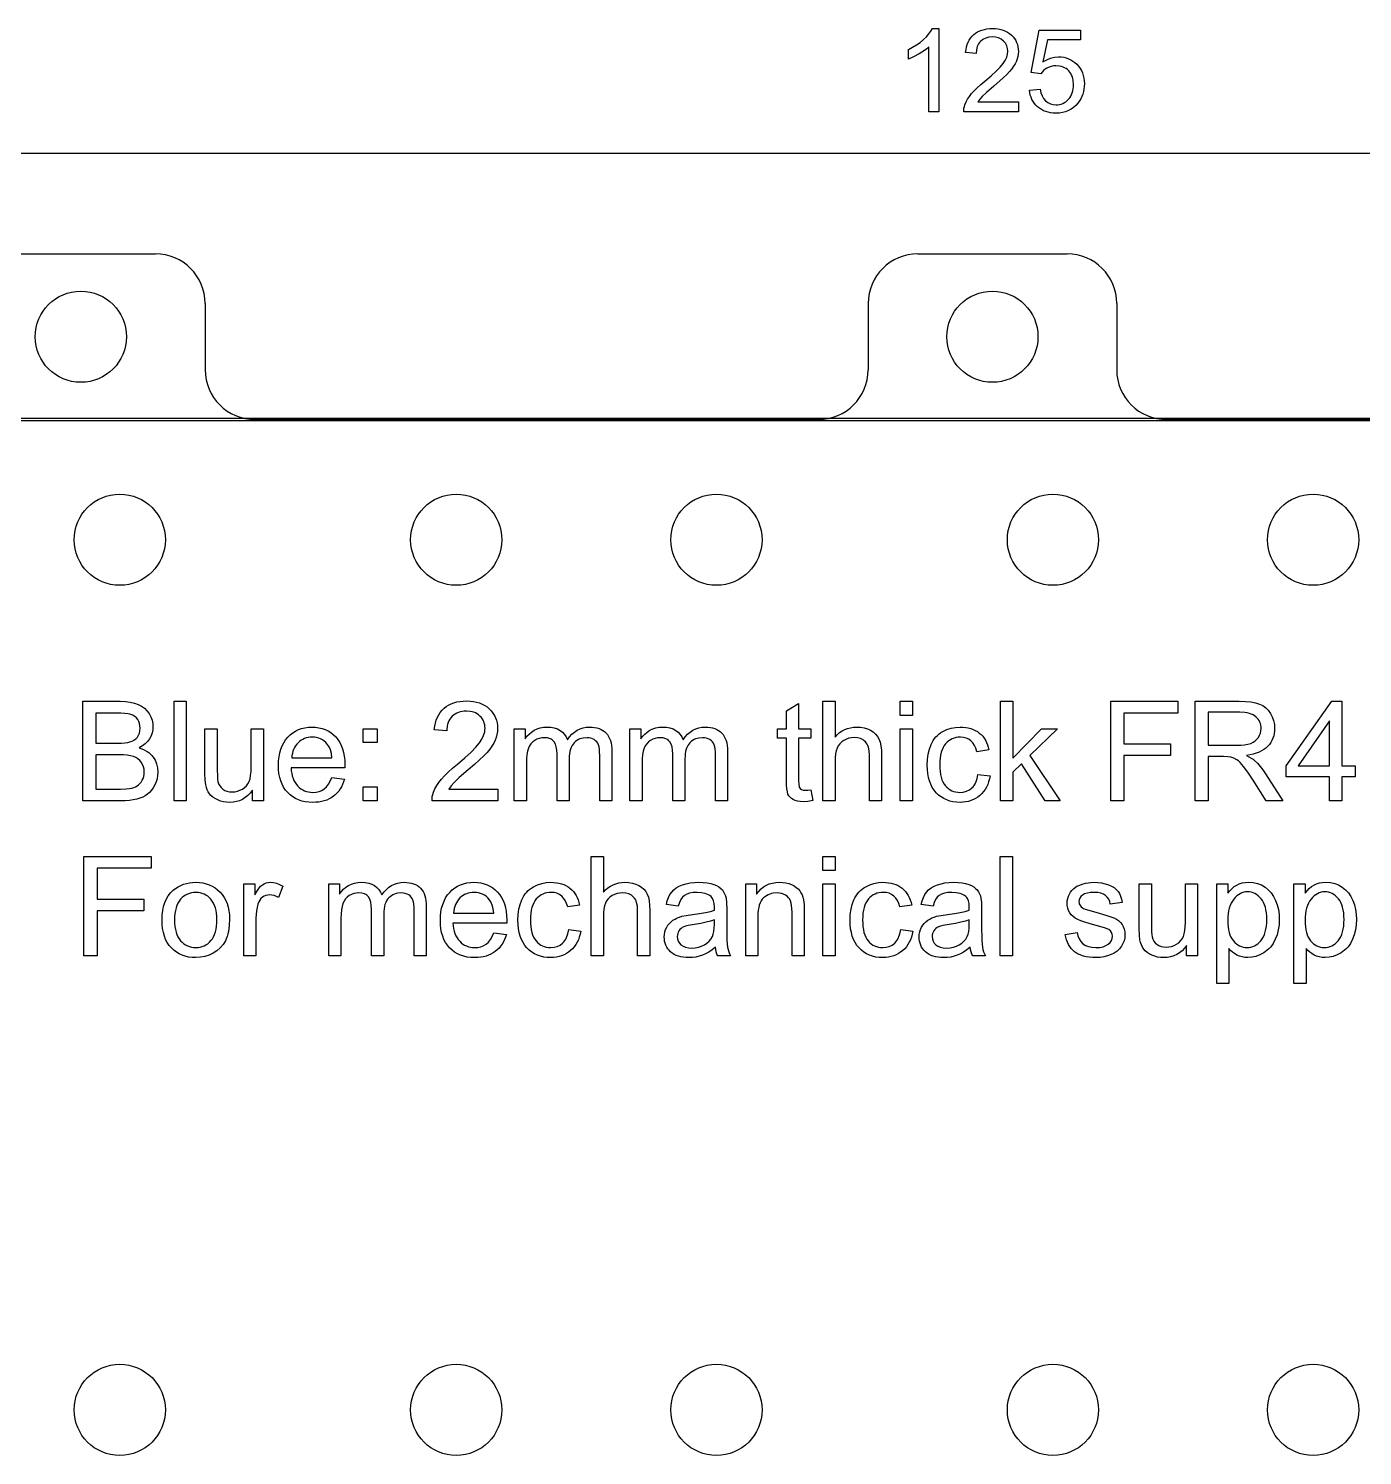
# Model space of a CAD drawing. Extents: x -55 to 320, y -110 to 124.
# Drawn here: x 60.3 to 140.8, y 37.5 to 123.6 of the extents above; entities that cross this region are included whole.
import ezdxf

# ---------------------------------------------------------------- set-up
doc = ezdxf.new("R2010")
doc.units = 0
doc.header["$LTSCALE"] = 10
doc.layers.add('edge_cuts', color=7, linetype='CONTINUOUS')
doc.layers.add('support_2mm_layer', color=7, linetype='CONTINUOUS')

msp = doc.modelspace()

# ---------------------------------------------------------------- linework, layer by layer
at = {"layer": 'edge_cuts', "color": 7, "linetype": 'CONTINUOUS'}
for p, q in [((-37, 100.075), (183, 100.075)), ((182.993, 99.925), (-36.997, 99.925))]:
    msp.add_line(p, q, dxfattribs=at)
at = {"layer": 'support_2mm_layer', "color": 7, "linetype": 'CONTINUOUS'}
msp.add_line((56, 116.071), (181, 116.071), dxfattribs=at)
at = {"layer": 'support_2mm_layer', "color": 5, "linetype": 'CONTINUOUS'}
for p, q in [((59, 110), (68, 110)), ((114, 110), (123, 110)), ((71, 107), (71, 103)), ((111, 107), (111, 103)), ((126, 107), (126, 103)), ((108, 100), (74, 100)), ((163, 100), (129, 100))]:
    msp.add_line(p, q, dxfattribs=at)
at = {"layer": 'support_2mm_layer', "color": 7, "linetype": 'CONTINUOUS', "flags": 128}
for points in [[(115.275, 118.571), (114.661, 118.571), (114.661, 122.483), (114.542, 122.377), (114.405, 122.272), (114.08, 122.06), (113.738, 121.875), (113.433, 121.743), (113.433, 122.337), (113.683, 122.464), (113.916, 122.604), (114.133, 122.757), (114.334, 122.923), (114.513, 123.094), (114.663, 123.263), (114.785, 123.428), (114.88, 123.592), (115.275, 123.592), (115.275, 118.571)], [(120.074, 119.161), (120.074, 118.571), (116.769, 118.571), (116.771, 118.681), (116.784, 118.789), (116.807, 118.894), (116.841, 118.998), (116.913, 119.166), (117.005, 119.333), (117.115, 119.498), (117.245, 119.663), (117.399, 119.833), (117.585, 120.016), (117.801, 120.211), (118.048, 120.42), (118.423, 120.737), (118.731, 121.019), (118.973, 121.266), (119.15, 121.479), (119.275, 121.671), (119.365, 121.859), (119.418, 122.041), (119.436, 122.217), (119.42, 122.393), (119.371, 122.554), (119.289, 122.7), (119.175, 122.833), (119.035, 122.942), (118.875, 123.021), (118.695, 123.068), (118.495, 123.083), (118.284, 123.067), (118.096, 123.017), (117.93, 122.934), (117.785, 122.817), (117.723, 122.748), (117.669, 122.672), (117.623, 122.589), (117.585, 122.5), (117.534, 122.303), (117.516, 122.081), (116.885, 122.146), (116.907, 122.317), (116.94, 122.478), (116.984, 122.628), (117.039, 122.768), (117.106, 122.897), (117.184, 123.016), (117.273, 123.124), (117.373, 123.222), (117.483, 123.308), (117.602, 123.384), (117.731, 123.447), (117.868, 123.499), (118.015, 123.54), (118.17, 123.569), (118.335, 123.586), (118.509, 123.592), (118.684, 123.585), (118.85, 123.567), (119.006, 123.536), (119.153, 123.492), (119.291, 123.436), (119.419, 123.367), (119.538, 123.286), (119.648, 123.193), (119.746, 123.09), (119.831, 122.981), (119.903, 122.866), (119.962, 122.746), (120.008, 122.619), (120.041, 122.487), (120.061, 122.348), (120.067, 122.204), (120.06, 122.054), (120.036, 121.906), (119.998, 121.759), (119.944, 121.614), (119.873, 121.467), (119.781, 121.316), (119.669, 121.161), (119.537, 121.003), (119.371, 120.828), (119.158, 120.623), (118.59, 120.123), (118.137, 119.734), (117.881, 119.494), (117.738, 119.328), (117.622, 119.161), (120.074, 119.161)], [(120.732, 119.881), (121.377, 119.935), (121.425, 119.715), (121.496, 119.523), (121.591, 119.361), (121.709, 119.228), (121.847, 119.124), (121.997, 119.05), (122.161, 119.006), (122.339, 118.991), (122.447, 118.996), (122.552, 119.012), (122.652, 119.038), (122.748, 119.074), (122.84, 119.121), (122.927, 119.179), (123.01, 119.247), (123.089, 119.325), (123.161, 119.412), (123.223, 119.506), (123.276, 119.606), (123.319, 119.714), (123.353, 119.828), (123.377, 119.949), (123.391, 120.077), (123.396, 120.212), (123.378, 120.46), (123.354, 120.574), (123.322, 120.682), (123.281, 120.782), (123.23, 120.875), (123.17, 120.961), (123.101, 121.041), (123.024, 121.112), (122.942, 121.173), (122.854, 121.225), (122.76, 121.268), (122.661, 121.301), (122.556, 121.325), (122.328, 121.344), (122.184, 121.336), (122.046, 121.31), (121.916, 121.268), (121.793, 121.209), (121.68, 121.137), (121.58, 121.055), (121.492, 120.962), (121.418, 120.86), (120.841, 120.935), (121.326, 123.503), (123.812, 123.503), (123.812, 122.916), (121.817, 122.916), (121.547, 121.573), (121.775, 121.71), (122.009, 121.808), (122.248, 121.867), (122.492, 121.886), (122.653, 121.879), (122.807, 121.858), (122.955, 121.823), (123.096, 121.773), (123.231, 121.709), (123.359, 121.631), (123.481, 121.539), (123.597, 121.433), (123.703, 121.315), (123.794, 121.19), (123.872, 121.056), (123.935, 120.914), (123.984, 120.764), (124.019, 120.607), (124.04, 120.44), (124.047, 120.266), (124.041, 120.099), (124.023, 119.938), (123.992, 119.783), (123.948, 119.634), (123.893, 119.49), (123.825, 119.352), (123.745, 119.22), (123.652, 119.093), (123.526, 118.951), (123.389, 118.827), (123.242, 118.723), (123.083, 118.638), (122.913, 118.571), (122.733, 118.524), (122.541, 118.495), (122.339, 118.486), (122.172, 118.492), (122.013, 118.51), (121.862, 118.54), (121.719, 118.581), (121.584, 118.635), (121.456, 118.701), (121.337, 118.778), (121.225, 118.868), (121.123, 118.967), (121.033, 119.074), (120.954, 119.189), (120.886, 119.312), (120.83, 119.443), (120.786, 119.581), (120.753, 119.727), (120.732, 119.881)]]:
    msp.add_lwpolyline(points, close=True, dxfattribs=at)
at = {"layer": 'support_2mm_layer', "color": 5, "linetype": 'CONTINUOUS', "flags": 128}
for points in [[(63.614, 77), (63.614, 83), (65.865, 83), (66.192, 82.989), (66.484, 82.954), (66.743, 82.898), (66.968, 82.818), (67.164, 82.715), (67.338, 82.587), (67.49, 82.434), (67.619, 82.257), (67.722, 82.066), (67.795, 81.87), (67.839, 81.67), (67.854, 81.465), (67.841, 81.276), (67.802, 81.092), (67.737, 80.913), (67.645, 80.741), (67.528, 80.579), (67.383, 80.434), (67.212, 80.305), (67.015, 80.192), (67.271, 80.098), (67.496, 79.976), (67.597, 79.905), (67.69, 79.826), (67.775, 79.741), (67.852, 79.648), (67.921, 79.55), (67.98, 79.447), (68.03, 79.34), (68.071, 79.229), (68.126, 78.993), (68.145, 78.739), (68.133, 78.532), (68.1, 78.333), (68.044, 78.14), (67.967, 77.956), (67.872, 77.785), (67.768, 77.635), (67.652, 77.506), (67.527, 77.397), (67.387, 77.305), (67.231, 77.225), (67.059, 77.156), (66.87, 77.1), (66.661, 77.056), (66.43, 77.025), (66.177, 77.006), (65.902, 77), (63.614, 77)], [(69.127, 77), (69.127, 83), (69.864, 83), (69.864, 77), (69.127, 77)], [(88.653, 77.708), (88.653, 77), (84.688, 77), (84.69, 77.132), (84.705, 77.261), (84.733, 77.388), (84.774, 77.512), (84.861, 77.713), (84.97, 77.914), (85.103, 78.112), (85.259, 78.31), (85.444, 78.514), (85.666, 78.733), (85.926, 78.968), (86.222, 79.218), (86.672, 79.599), (87.042, 79.937), (87.333, 80.234), (87.544, 80.489), (87.695, 80.72), (87.802, 80.945), (87.867, 81.163), (87.883, 81.27), (87.888, 81.375), (87.883, 81.483), (87.869, 81.586), (87.844, 81.684), (87.81, 81.779), (87.766, 81.869), (87.712, 81.955), (87.648, 82.037), (87.575, 82.114), (87.494, 82.184), (87.407, 82.246), (87.313, 82.297), (87.214, 82.34), (87.109, 82.372), (86.998, 82.396), (86.759, 82.415), (86.629, 82.41), (86.506, 82.395), (86.389, 82.37), (86.28, 82.335), (86.177, 82.29), (86.08, 82.235), (85.99, 82.17), (85.907, 82.095), (85.832, 82.012), (85.767, 81.921), (85.712, 81.822), (85.667, 81.715), (85.631, 81.601), (85.606, 81.479), (85.59, 81.349), (85.584, 81.211), (84.827, 81.289), (84.853, 81.495), (84.892, 81.688), (84.945, 81.868), (85.012, 82.036), (85.092, 82.191), (85.185, 82.333), (85.292, 82.463), (85.412, 82.58), (85.544, 82.685), (85.687, 82.775), (85.842, 82.851), (86.006, 82.914), (86.182, 82.962), (86.369, 82.997), (86.566, 83.018), (86.775, 83.025), (86.985, 83.017), (87.184, 82.995), (87.372, 82.957), (87.548, 82.905), (87.714, 82.838), (87.868, 82.755), (88.01, 82.658), (88.142, 82.546), (88.26, 82.422), (88.362, 82.292), (88.449, 82.154), (88.519, 82.01), (88.575, 81.858), (88.614, 81.698), (88.637, 81.532), (88.645, 81.359), (88.636, 81.179), (88.608, 81.002), (88.562, 80.825), (88.498, 80.651), (88.412, 80.475), (88.302, 80.294), (88.168, 80.108), (88.009, 79.918), (87.81, 79.708), (87.554, 79.462), (87.242, 79.18), (86.873, 78.862), (86.329, 78.395), (86.022, 78.107), (85.85, 77.908), (85.711, 77.708), (88.653, 77.708)], [(107.55, 77.659), (107.656, 77.008), (107.362, 76.959), (107.1, 76.943), (106.91, 76.951), (106.744, 76.974), (106.599, 77.014), (106.477, 77.07), (106.375, 77.138), (106.289, 77.216), (106.22, 77.305), (106.166, 77.403), (106.127, 77.535), (106.099, 77.724), (106.082, 77.97), (106.076, 78.273), (106.076, 80.774), (105.536, 80.774), (105.536, 81.347), (106.076, 81.347), (106.076, 82.423), (106.809, 82.865), (106.809, 81.347), (107.55, 81.347), (107.55, 80.774), (106.809, 80.774), (106.809, 78.232), (106.819, 77.973), (106.831, 77.886), (106.848, 77.827), (106.899, 77.746), (106.975, 77.683), (107.082, 77.644), (107.226, 77.63), (107.369, 77.637), (107.55, 77.659)], [(108.27, 77), (108.27, 83), (109.007, 83), (109.007, 80.847), (109.14, 80.987), (109.282, 81.109), (109.432, 81.211), (109.59, 81.295), (109.757, 81.361), (109.932, 81.407), (110.116, 81.435), (110.308, 81.445), (110.542, 81.433), (110.76, 81.397), (110.961, 81.338), (111.147, 81.254), (111.313, 81.15), (111.453, 81.028), (111.567, 80.887), (111.657, 80.729), (111.724, 80.542), (111.772, 80.317), (111.801, 80.055), (111.81, 79.754), (111.81, 77), (111.074, 77), (111.074, 79.754), (111.059, 80.012), (111.014, 80.232), (110.98, 80.328), (110.939, 80.414), (110.89, 80.491), (110.834, 80.559), (110.771, 80.618), (110.702, 80.669), (110.545, 80.747), (110.363, 80.795), (110.157, 80.81), (109.996, 80.8), (109.839, 80.768), (109.688, 80.715), (109.541, 80.641), (109.407, 80.548), (109.294, 80.44), (109.201, 80.318), (109.13, 80.18), (109.076, 80.021), (109.038, 79.834), (109.014, 79.62), (109.007, 79.378), (109.007, 77), (108.27, 77)], [(112.936, 82.153), (112.936, 83), (113.673, 83), (113.673, 82.153), (112.936, 82.153)], [(118.989, 77), (118.989, 83), (119.726, 83), (119.726, 79.578), (121.469, 81.347), (122.423, 81.347), (120.761, 79.734), (122.591, 77), (121.682, 77), (120.246, 79.222), (119.726, 78.723), (119.726, 77), (118.989, 77)], [(125.64, 77), (125.64, 83), (129.688, 83), (129.688, 82.292), (126.434, 82.292), (126.434, 80.434), (129.25, 80.434), (129.25, 79.726), (126.434, 79.726), (126.434, 77), (125.64, 77)], [(130.731, 77), (130.731, 83), (133.392, 83), (133.769, 82.99), (134.098, 82.96), (134.378, 82.909), (134.611, 82.838), (134.809, 82.742), (134.987, 82.615), (135.143, 82.457), (135.278, 82.267), (135.388, 82.057), (135.466, 81.837), (135.512, 81.605), (135.528, 81.363), (135.522, 81.206), (135.502, 81.056), (135.47, 80.912), (135.425, 80.775), (135.366, 80.643), (135.295, 80.518), (135.211, 80.399), (135.115, 80.286), (135.004, 80.182), (134.88, 80.087), (134.741, 80.003), (134.589, 79.928), (134.422, 79.864), (134.241, 79.809), (134.047, 79.765), (133.838, 79.73), (134.115, 79.579), (134.225, 79.505), (134.317, 79.431), (134.488, 79.262), (134.655, 79.072), (134.818, 78.862), (134.975, 78.633), (136.019, 77), (135.02, 77), (134.226, 78.248), (133.909, 78.725), (133.653, 79.075), (133.44, 79.319), (133.342, 79.408), (133.25, 79.476), (133.071, 79.573), (132.888, 79.636), (132.71, 79.657), (132.446, 79.664), (131.525, 79.664), (131.525, 77), (130.731, 77)], [(138.835, 77), (138.835, 78.437), (136.232, 78.437), (136.232, 79.112), (138.97, 83), (139.572, 83), (139.572, 79.112), (140.382, 79.112), (140.382, 78.437), (139.572, 78.437), (139.572, 77), (138.835, 77)], [(64.408, 80.479), (65.705, 80.479), (65.951, 80.483), (66.159, 80.496), (66.329, 80.518), (66.462, 80.548), (66.605, 80.601), (66.728, 80.668), (66.833, 80.75), (66.919, 80.847), (66.986, 80.958), (67.034, 81.083), (67.063, 81.22), (67.072, 81.371), (67.063, 81.516), (67.036, 81.652), (66.992, 81.779), (66.929, 81.897), (66.85, 82.002), (66.755, 82.088), (66.645, 82.157), (66.52, 82.208), (66.363, 82.245), (66.159, 82.271), (65.907, 82.287), (65.607, 82.292), (64.408, 82.292), (64.408, 80.479)], [(131.525, 80.352), (133.232, 80.352), (133.489, 80.359), (133.717, 80.38), (133.915, 80.415), (134.083, 80.465), (134.227, 80.529), (134.353, 80.611), (134.461, 80.709), (134.55, 80.825), (134.62, 80.951), (134.67, 81.083), (134.699, 81.22), (134.709, 81.363), (134.705, 81.467), (134.69, 81.566), (134.666, 81.661), (134.632, 81.751), (134.589, 81.836), (134.536, 81.916), (134.473, 81.992), (134.4, 82.063), (134.318, 82.127), (134.224, 82.183), (134.118, 82.23), (134.002, 82.268), (133.874, 82.298), (133.735, 82.32), (133.424, 82.337), (131.525, 82.337), (131.525, 80.352)], [(138.835, 79.112), (138.835, 81.817), (136.956, 79.112), (138.835, 79.112)], [(73.854, 77), (73.854, 77.638), (73.721, 77.466), (73.578, 77.316), (73.422, 77.19), (73.255, 77.086), (73.077, 77.005), (72.888, 76.948), (72.687, 76.913), (72.475, 76.902), (72.286, 76.911), (72.103, 76.939), (71.926, 76.985), (71.756, 77.049), (71.6, 77.128), (71.466, 77.215), (71.353, 77.313), (71.261, 77.42), (71.186, 77.537), (71.124, 77.668), (71.073, 77.81), (71.034, 77.966), (71, 78.246), (70.989, 78.653), (70.989, 81.347), (71.726, 81.347), (71.726, 78.936), (71.737, 78.453), (71.751, 78.282), (71.771, 78.158), (71.815, 78.021), (71.879, 77.899), (71.963, 77.793), (72.065, 77.702), (72.185, 77.629), (72.317, 77.578), (72.463, 77.547), (72.622, 77.536), (72.785, 77.547), (72.943, 77.579), (73.096, 77.632), (73.244, 77.706), (73.379, 77.799), (73.492, 77.907), (73.585, 78.03), (73.656, 78.168), (73.708, 78.331), (73.746, 78.527), (73.769, 78.756), (73.776, 79.018), (73.776, 81.347), (74.513, 81.347), (74.513, 77), (73.854, 77)], [(78.643, 78.4), (79.404, 78.306), (79.354, 78.143), (79.295, 77.991), (79.226, 77.847), (79.147, 77.713), (79.059, 77.588), (78.961, 77.473), (78.854, 77.367), (78.737, 77.27), (78.611, 77.184), (78.476, 77.109), (78.333, 77.046), (78.182, 76.994), (78.022, 76.954), (77.854, 76.925), (77.678, 76.908), (77.492, 76.902), (77.26, 76.911), (77.04, 76.938), (76.833, 76.984), (76.638, 77.049), (76.455, 77.131), (76.284, 77.232), (76.126, 77.351), (75.98, 77.489), (75.849, 77.643), (75.736, 77.812), (75.64, 77.996), (75.561, 78.195), (75.5, 78.408), (75.456, 78.636), (75.43, 78.879), (75.422, 79.136), (75.43, 79.403), (75.457, 79.654), (75.501, 79.89), (75.563, 80.111), (75.642, 80.316), (75.739, 80.505), (75.854, 80.68), (75.986, 80.839), (76.133, 80.981), (76.29, 81.104), (76.457, 81.208), (76.635, 81.293), (76.823, 81.36), (77.022, 81.407), (77.232, 81.435), (77.452, 81.445), (77.665, 81.435), (77.867, 81.408), (78.06, 81.361), (78.244, 81.296), (78.417, 81.213), (78.58, 81.111), (78.733, 80.99), (78.876, 80.851), (79.005, 80.695), (79.118, 80.524), (79.213, 80.338), (79.29, 80.137), (79.351, 79.921), (79.394, 79.689), (79.42, 79.443), (79.428, 79.181), (79.424, 78.985), (76.183, 78.985), (76.198, 78.811), (76.223, 78.648), (76.259, 78.495), (76.305, 78.353), (76.36, 78.221), (76.426, 78.099), (76.502, 77.989), (76.588, 77.888), (76.682, 77.799), (76.781, 77.722), (76.887, 77.656), (76.997, 77.603), (77.114, 77.561), (77.236, 77.531), (77.363, 77.513), (77.497, 77.508), (77.692, 77.521), (77.872, 77.561), (78.038, 77.627), (78.188, 77.72), (78.324, 77.843), (78.445, 77.997), (78.551, 78.182), (78.643, 78.4)], [(80.533, 80.508), (80.533, 81.347), (81.372, 81.347), (81.372, 80.508), (80.533, 80.508)], [(89.648, 77), (89.648, 81.347), (90.307, 81.347), (90.307, 80.737), (90.418, 80.889), (90.545, 81.025), (90.69, 81.145), (90.851, 81.25), (91.027, 81.335), (91.215, 81.396), (91.414, 81.433), (91.625, 81.445), (91.855, 81.432), (92.064, 81.395), (92.251, 81.332), (92.417, 81.244), (92.56, 81.134), (92.68, 81.004), (92.778, 80.854), (92.853, 80.683), (92.986, 80.862), (93.13, 81.017), (93.283, 81.147), (93.446, 81.254), (93.619, 81.338), (93.801, 81.397), (93.993, 81.433), (94.195, 81.445), (94.352, 81.439), (94.5, 81.422), (94.638, 81.394), (94.767, 81.355), (94.887, 81.305), (94.997, 81.243), (95.098, 81.171), (95.19, 81.087), (95.271, 80.991), (95.342, 80.883), (95.402, 80.764), (95.451, 80.632), (95.489, 80.488), (95.516, 80.332), (95.532, 80.164), (95.538, 79.984), (95.538, 77), (94.805, 77), (94.805, 79.738), (94.8, 79.944), (94.787, 80.118), (94.765, 80.262), (94.733, 80.374), (94.69, 80.467), (94.633, 80.55), (94.56, 80.624), (94.473, 80.688), (94.375, 80.74), (94.269, 80.777), (94.154, 80.799), (94.031, 80.806), (93.812, 80.787), (93.709, 80.763), (93.612, 80.73), (93.519, 80.687), (93.431, 80.635), (93.348, 80.573), (93.27, 80.501), (93.199, 80.419), (93.138, 80.326), (93.086, 80.221), (93.043, 80.105), (93.01, 79.977), (92.986, 79.838), (92.972, 79.687), (92.967, 79.525), (92.967, 77), (92.231, 77), (92.231, 79.824), (92.219, 80.054), (92.186, 80.254), (92.129, 80.423), (92.05, 80.561), (92.002, 80.618), (91.946, 80.668), (91.883, 80.71), (91.813, 80.745), (91.651, 80.791), (91.461, 80.806), (91.309, 80.796), (91.162, 80.765), (91.021, 80.714), (90.886, 80.643), (90.763, 80.551), (90.658, 80.441), (90.572, 80.312), (90.503, 80.164), (90.451, 79.989), (90.414, 79.779), (90.392, 79.534), (90.385, 79.255), (90.385, 77), (89.648, 77)], [(96.63, 77), (96.63, 81.347), (97.289, 81.347), (97.289, 80.737), (97.4, 80.889), (97.528, 81.025), (97.672, 81.145), (97.834, 81.25), (98.009, 81.335), (98.197, 81.396), (98.396, 81.433), (98.607, 81.445), (98.838, 81.432), (99.047, 81.395), (99.234, 81.332), (99.399, 81.244), (99.542, 81.134), (99.663, 81.004), (99.76, 80.854), (99.835, 80.683), (99.969, 80.862), (100.112, 81.017), (100.265, 81.147), (100.428, 81.254), (100.601, 81.338), (100.783, 81.397), (100.976, 81.433), (101.177, 81.445), (101.334, 81.439), (101.482, 81.422), (101.62, 81.394), (101.749, 81.355), (101.869, 81.305), (101.979, 81.243), (102.08, 81.171), (102.172, 81.087), (102.253, 80.991), (102.324, 80.883), (102.384, 80.764), (102.433, 80.632), (102.471, 80.488), (102.498, 80.332), (102.514, 80.164), (102.52, 79.984), (102.52, 77), (101.787, 77), (101.787, 79.738), (101.783, 79.944), (101.769, 80.118), (101.747, 80.262), (101.716, 80.374), (101.672, 80.467), (101.615, 80.55), (101.543, 80.624), (101.456, 80.688), (101.357, 80.74), (101.251, 80.777), (101.136, 80.799), (101.014, 80.806), (100.794, 80.787), (100.692, 80.763), (100.594, 80.73), (100.501, 80.687), (100.414, 80.635), (100.331, 80.573), (100.252, 80.501), (100.181, 80.419), (100.12, 80.326), (100.068, 80.221), (100.025, 80.105), (99.992, 79.977), (99.968, 79.838), (99.954, 79.687), (99.95, 79.525), (99.95, 77), (99.213, 77), (99.213, 79.824), (99.202, 80.054), (99.168, 80.254), (99.112, 80.423), (99.033, 80.561), (98.984, 80.618), (98.928, 80.668), (98.865, 80.71), (98.795, 80.745), (98.634, 80.791), (98.443, 80.806), (98.291, 80.796), (98.144, 80.765), (98.003, 80.714), (97.868, 80.643), (97.745, 80.551), (97.641, 80.441), (97.554, 80.312), (97.486, 80.164), (97.434, 79.989), (97.397, 79.779), (97.374, 79.534), (97.367, 79.255), (97.367, 77), (96.63, 77)], [(112.936, 77), (112.936, 81.347), (113.673, 81.347), (113.673, 77), (112.936, 77)], [(117.63, 78.592), (118.355, 78.498), (118.319, 78.316), (118.272, 78.144), (118.214, 77.982), (118.143, 77.83), (118.062, 77.689), (117.968, 77.558), (117.863, 77.436), (117.747, 77.325), (117.621, 77.226), (117.488, 77.14), (117.349, 77.067), (117.202, 77.008), (117.048, 76.961), (116.888, 76.928), (116.72, 76.908), (116.546, 76.902), (116.328, 76.911), (116.121, 76.938), (115.926, 76.984), (115.741, 77.048), (115.567, 77.13), (115.404, 77.23), (115.252, 77.348), (115.111, 77.485), (114.984, 77.639), (114.874, 77.808), (114.781, 77.993), (114.704, 78.195), (114.645, 78.411), (114.603, 78.644), (114.577, 78.893), (114.569, 79.157), (114.583, 79.498), (114.627, 79.817), (114.7, 80.114), (114.802, 80.389), (114.864, 80.517), (114.934, 80.636), (115.011, 80.748), (115.096, 80.851), (115.189, 80.946), (115.289, 81.032), (115.397, 81.111), (115.512, 81.181), (115.756, 81.296), (116.01, 81.379), (116.275, 81.428), (116.55, 81.445), (116.723, 81.439), (116.888, 81.422), (117.045, 81.394), (117.193, 81.355), (117.334, 81.305), (117.467, 81.243), (117.591, 81.171), (117.708, 81.087), (117.816, 80.992), (117.913, 80.889), (118, 80.776), (118.077, 80.653), (118.145, 80.521), (118.201, 80.38), (118.248, 80.23), (118.285, 80.07), (117.569, 79.959), (117.508, 80.164), (117.427, 80.343), (117.327, 80.494), (117.207, 80.618), (117.07, 80.715), (116.92, 80.784), (116.756, 80.825), (116.578, 80.839), (116.443, 80.833), (116.313, 80.814), (116.19, 80.783), (116.074, 80.739), (115.964, 80.683), (115.861, 80.615), (115.764, 80.533), (115.674, 80.44), (115.592, 80.333), (115.522, 80.211), (115.462, 80.075), (115.413, 79.925), (115.375, 79.76), (115.348, 79.58), (115.331, 79.386), (115.326, 79.177), (115.331, 78.966), (115.347, 78.769), (115.373, 78.588), (115.41, 78.421), (115.457, 78.27), (115.515, 78.133), (115.583, 78.011), (115.662, 77.905), (115.749, 77.811), (115.842, 77.731), (115.942, 77.663), (116.048, 77.607), (116.161, 77.563), (116.28, 77.532), (116.406, 77.514), (116.538, 77.508), (116.745, 77.524), (116.936, 77.574), (117.108, 77.657), (117.262, 77.774), (117.331, 77.845), (117.394, 77.924), (117.45, 78.013), (117.499, 78.111), (117.578, 78.334), (117.63, 78.592)], [(76.224, 79.591), (78.651, 79.591), (78.615, 79.848), (78.557, 80.071), (78.476, 80.259), (78.372, 80.413), (78.281, 80.513), (78.183, 80.6), (78.079, 80.673), (77.968, 80.733), (77.851, 80.779), (77.727, 80.812), (77.597, 80.832), (77.46, 80.839), (77.335, 80.834), (77.216, 80.818), (77.102, 80.791), (76.993, 80.754), (76.889, 80.706), (76.789, 80.648), (76.695, 80.579), (76.606, 80.499), (76.525, 80.411), (76.453, 80.315), (76.39, 80.212), (76.338, 80.102), (76.295, 79.985), (76.261, 79.861), (76.238, 79.729), (76.224, 79.591)], [(64.408, 77.708), (65.902, 77.708), (66.229, 77.715), (66.442, 77.737), (66.573, 77.765), (66.694, 77.802), (66.803, 77.847), (66.9, 77.9), (66.988, 77.964), (67.068, 78.041), (67.14, 78.131), (67.203, 78.234), (67.255, 78.348), (67.292, 78.47), (67.315, 78.6), (67.322, 78.739), (67.311, 78.902), (67.279, 79.053), (67.225, 79.193), (67.15, 79.323), (67.056, 79.437), (66.945, 79.533), (66.817, 79.611), (66.673, 79.671), (66.504, 79.714), (66.301, 79.746), (66.065, 79.765), (65.795, 79.771), (64.408, 79.771), (64.408, 77.708)], [(80.533, 77), (80.533, 77.839), (81.372, 77.839), (81.372, 77), (80.533, 77)], [(63.688, 67.636), (63.688, 73.636), (67.735, 73.636), (67.735, 72.928), (64.482, 72.928), (64.482, 71.07), (67.297, 71.07), (67.297, 70.362), (64.482, 70.362), (64.482, 67.636), (63.688, 67.636)], [(94.289, 67.636), (94.289, 73.636), (95.026, 73.636), (95.026, 71.483), (95.159, 71.623), (95.301, 71.744), (95.451, 71.847), (95.609, 71.931), (95.776, 71.996), (95.951, 72.043), (96.135, 72.071), (96.327, 72.08), (96.561, 72.069), (96.779, 72.033), (96.98, 71.973), (97.166, 71.89), (97.332, 71.786), (97.472, 71.664), (97.587, 71.523), (97.676, 71.364), (97.743, 71.178), (97.791, 70.953), (97.82, 70.69), (97.829, 70.39), (97.829, 67.636), (97.093, 67.636), (97.093, 70.39), (97.078, 70.648), (97.033, 70.867), (96.999, 70.963), (96.958, 71.05), (96.909, 71.127), (96.853, 71.194), (96.79, 71.253), (96.721, 71.305), (96.564, 71.383), (96.383, 71.43), (96.176, 71.446), (96.015, 71.435), (95.858, 71.404), (95.707, 71.351), (95.56, 71.276), (95.426, 71.184), (95.313, 71.076), (95.22, 70.954), (95.149, 70.816), (95.095, 70.657), (95.057, 70.47), (95.034, 70.256), (95.026, 70.014), (95.026, 67.636), (94.289, 67.636)], [(108.278, 72.789), (108.278, 73.636), (109.015, 73.636), (109.015, 72.789), (108.278, 72.789)], [(118.973, 67.636), (118.973, 73.636), (119.709, 73.636), (119.709, 67.636), (118.973, 67.636)], [(68.398, 69.809), (68.409, 70.101), (68.44, 70.374), (68.493, 70.626), (68.566, 70.86), (68.661, 71.074), (68.776, 71.268), (68.912, 71.442), (69.07, 71.598), (69.214, 71.711), (69.365, 71.809), (69.525, 71.892), (69.692, 71.96), (69.866, 72.013), (70.049, 72.05), (70.239, 72.073), (70.437, 72.08), (70.656, 72.071), (70.864, 72.044), (71.063, 71.998), (71.251, 71.934), (71.429, 71.851), (71.597, 71.75), (71.754, 71.631), (71.902, 71.493), (72.035, 71.339), (72.151, 71.172), (72.248, 70.99), (72.328, 70.794), (72.391, 70.584), (72.435, 70.36), (72.462, 70.122), (72.471, 69.87), (72.455, 69.473), (72.408, 69.121), (72.372, 68.962), (72.329, 68.813), (72.278, 68.676), (72.219, 68.55), (72.079, 68.323), (71.91, 68.123), (71.712, 67.95), (71.486, 67.804), (71.24, 67.687), (70.983, 67.604), (70.716, 67.554), (70.437, 67.538), (70.214, 67.547), (70.002, 67.574), (69.801, 67.62), (69.611, 67.684), (69.432, 67.766), (69.264, 67.867), (69.107, 67.986), (68.961, 68.123), (68.829, 68.277), (68.715, 68.448), (68.618, 68.634), (68.539, 68.837), (68.478, 69.056), (68.434, 69.291), (68.407, 69.542), (68.398, 69.809)], [(69.156, 69.809), (69.161, 69.607), (69.178, 69.418), (69.207, 69.242), (69.247, 69.079), (69.298, 68.929), (69.36, 68.793), (69.434, 68.669), (69.52, 68.559), (69.614, 68.461), (69.714, 68.377), (69.819, 68.306), (69.931, 68.247), (70.049, 68.202), (70.172, 68.169), (70.301, 68.15), (70.437, 68.143), (70.571, 68.15), (70.699, 68.169), (70.822, 68.202), (70.939, 68.248), (71.05, 68.306), (71.156, 68.378), (71.255, 68.463), (71.349, 68.561), (71.435, 68.672), (71.509, 68.797), (71.571, 68.935), (71.622, 69.088), (71.662, 69.254), (71.691, 69.433), (71.708, 69.627), (71.714, 69.834), (71.708, 70.029), (71.691, 70.212), (71.662, 70.383), (71.622, 70.542), (71.57, 70.689), (71.507, 70.823), (71.433, 70.945), (71.347, 71.055), (71.253, 71.153), (71.153, 71.237), (71.047, 71.308), (70.936, 71.367), (70.82, 71.412), (70.698, 71.445), (70.57, 71.464), (70.437, 71.471), (70.301, 71.464), (70.172, 71.445), (70.049, 71.413), (69.931, 71.367), (69.819, 71.309), (69.714, 71.238), (69.614, 71.154), (69.52, 71.057), (69.434, 70.947), (69.36, 70.824), (69.298, 70.688), (69.247, 70.539), (69.207, 70.376), (69.178, 70.2), (69.161, 70.011), (69.156, 69.809)], [(73.326, 67.636), (73.326, 71.982), (73.989, 71.982), (73.989, 71.323), (74.114, 71.535), (74.233, 71.707), (74.348, 71.84), (74.458, 71.933), (74.568, 71.998), (74.683, 72.044), (74.804, 72.071), (74.93, 72.08), (75.117, 72.066), (75.306, 72.021), (75.496, 71.947), (75.688, 71.843), (75.434, 71.16), (75.299, 71.229), (75.164, 71.279), (75.029, 71.309), (74.894, 71.319), (74.776, 71.31), (74.664, 71.283), (74.559, 71.238), (74.46, 71.174), (74.37, 71.094), (74.295, 71.001), (74.233, 70.893), (74.186, 70.771), (74.132, 70.57), (74.093, 70.359), (74.07, 70.14), (74.063, 69.911), (74.063, 67.636), (73.326, 67.636)], [(78.454, 67.636), (78.454, 71.982), (79.113, 71.982), (79.113, 71.372), (79.224, 71.524), (79.352, 71.66), (79.496, 71.781), (79.658, 71.886), (79.833, 71.971), (80.021, 72.032), (80.22, 72.068), (80.431, 72.08), (80.662, 72.068), (80.871, 72.03), (81.058, 71.968), (81.223, 71.88), (81.366, 71.77), (81.487, 71.639), (81.584, 71.489), (81.659, 71.319), (81.793, 71.498), (81.936, 71.652), (82.089, 71.783), (82.252, 71.89), (82.425, 71.973), (82.607, 72.033), (82.8, 72.069), (83.001, 72.08), (83.158, 72.075), (83.306, 72.058), (83.444, 72.03), (83.573, 71.991), (83.693, 71.941), (83.803, 71.879), (83.904, 71.806), (83.996, 71.722), (84.077, 71.627), (84.148, 71.519), (84.208, 71.399), (84.257, 71.268), (84.295, 71.124), (84.322, 70.968), (84.338, 70.8), (84.344, 70.619), (84.344, 67.636), (83.611, 67.636), (83.611, 70.374), (83.607, 70.579), (83.593, 70.754), (83.571, 70.898), (83.54, 71.01), (83.496, 71.103), (83.439, 71.186), (83.367, 71.259), (83.28, 71.323), (83.181, 71.375), (83.075, 71.412), (82.96, 71.435), (82.838, 71.442), (82.618, 71.423), (82.516, 71.399), (82.418, 71.366), (82.325, 71.323), (82.238, 71.271), (82.155, 71.209), (82.076, 71.137), (82.005, 71.055), (81.944, 70.962), (81.892, 70.857), (81.849, 70.741), (81.816, 70.613), (81.792, 70.474), (81.778, 70.323), (81.774, 70.161), (81.774, 67.636), (81.037, 67.636), (81.037, 70.46), (81.026, 70.69), (80.992, 70.889), (80.936, 71.058), (80.857, 71.196), (80.808, 71.254), (80.752, 71.304), (80.689, 71.346), (80.619, 71.381), (80.458, 71.427), (80.267, 71.442), (80.115, 71.432), (79.968, 71.401), (79.827, 71.35), (79.692, 71.278), (79.569, 71.187), (79.465, 71.077), (79.378, 70.948), (79.31, 70.799), (79.258, 70.624), (79.221, 70.415), (79.198, 70.17), (79.191, 69.891), (79.191, 67.636), (78.454, 67.636)], [(88.412, 69.035), (89.173, 68.941), (89.123, 68.779), (89.064, 68.626), (88.995, 68.483), (88.916, 68.349), (88.828, 68.224), (88.73, 68.109), (88.623, 68.003), (88.506, 67.906), (88.38, 67.82), (88.246, 67.745), (88.103, 67.681), (87.952, 67.63), (87.792, 67.589), (87.624, 67.561), (87.447, 67.543), (87.262, 67.538), (87.03, 67.547), (86.81, 67.574), (86.602, 67.62), (86.407, 67.684), (86.224, 67.767), (86.054, 67.868), (85.895, 67.987), (85.75, 68.125), (85.619, 68.279), (85.505, 68.448), (85.409, 68.632), (85.331, 68.83), (85.27, 69.044), (85.226, 69.272), (85.2, 69.515), (85.191, 69.772), (85.2, 70.039), (85.226, 70.29), (85.27, 70.526), (85.332, 70.746), (85.412, 70.951), (85.509, 71.141), (85.623, 71.316), (85.756, 71.475), (85.902, 71.617), (86.059, 71.74), (86.227, 71.844), (86.405, 71.929), (86.593, 71.995), (86.792, 72.043), (87.001, 72.071), (87.221, 72.08), (87.434, 72.071), (87.637, 72.043), (87.83, 71.997), (88.013, 71.932), (88.186, 71.849), (88.349, 71.747), (88.502, 71.626), (88.645, 71.487), (88.775, 71.331), (88.887, 71.16), (88.982, 70.974), (89.06, 70.773), (89.12, 70.557), (89.163, 70.325), (89.189, 70.079), (89.198, 69.817), (89.194, 69.621), (85.952, 69.621), (85.968, 69.447), (85.993, 69.284), (86.028, 69.131), (86.074, 68.988), (86.13, 68.857), (86.196, 68.735), (86.271, 68.624), (86.357, 68.524), (86.451, 68.435), (86.551, 68.357), (86.656, 68.292), (86.767, 68.238), (86.883, 68.197), (87.005, 68.167), (87.133, 68.149), (87.266, 68.143), (87.461, 68.157), (87.642, 68.196), (87.807, 68.263), (87.958, 68.356), (88.094, 68.478), (88.215, 68.632), (88.321, 68.818), (88.412, 69.035)], [(85.993, 70.226), (88.42, 70.226), (88.384, 70.484), (88.326, 70.706), (88.245, 70.895), (88.142, 71.049), (88.051, 71.149), (87.953, 71.235), (87.849, 71.308), (87.738, 71.368), (87.62, 71.415), (87.497, 71.448), (87.366, 71.468), (87.229, 71.475), (87.105, 71.469), (86.986, 71.454), (86.871, 71.427), (86.762, 71.39), (86.658, 71.342), (86.559, 71.284), (86.465, 71.215), (86.376, 71.135), (86.294, 71.047), (86.222, 70.951), (86.16, 70.848), (86.107, 70.738), (86.064, 70.621), (86.031, 70.497), (86.007, 70.365), (85.993, 70.226)], [(92.935, 69.228), (93.659, 69.134), (93.623, 68.952), (93.576, 68.78), (93.518, 68.618), (93.448, 68.466), (93.366, 68.325), (93.273, 68.193), (93.168, 68.072), (93.051, 67.961), (92.925, 67.862), (92.793, 67.776), (92.653, 67.703), (92.506, 67.643), (92.353, 67.597), (92.192, 67.564), (92.024, 67.544), (91.85, 67.538), (91.632, 67.547), (91.426, 67.574), (91.23, 67.62), (91.045, 67.683), (90.871, 67.765), (90.708, 67.866), (90.556, 67.984), (90.415, 68.121), (90.288, 68.274), (90.178, 68.444), (90.085, 68.629), (90.009, 68.83), (89.949, 69.047), (89.907, 69.28), (89.882, 69.528), (89.873, 69.793), (89.888, 70.134), (89.931, 70.453), (90.004, 70.75), (90.106, 71.025), (90.169, 71.152), (90.238, 71.272), (90.316, 71.383), (90.401, 71.487), (90.493, 71.581), (90.593, 71.668), (90.701, 71.746), (90.817, 71.817), (91.06, 71.932), (91.314, 72.014), (91.579, 72.064), (91.854, 72.08), (92.027, 72.075), (92.192, 72.058), (92.349, 72.03), (92.498, 71.991), (92.638, 71.941), (92.771, 71.879), (92.896, 71.806), (93.012, 71.722), (93.12, 71.628), (93.217, 71.525), (93.304, 71.411), (93.382, 71.289), (93.449, 71.157), (93.506, 71.016), (93.553, 70.865), (93.589, 70.705), (92.873, 70.595), (92.812, 70.8), (92.731, 70.979), (92.631, 71.13), (92.511, 71.254), (92.374, 71.35), (92.224, 71.42), (92.06, 71.461), (91.883, 71.475), (91.747, 71.469), (91.617, 71.45), (91.495, 71.419), (91.378, 71.375), (91.268, 71.319), (91.165, 71.25), (91.068, 71.169), (90.978, 71.076), (90.897, 70.969), (90.826, 70.847), (90.766, 70.711), (90.717, 70.561), (90.679, 70.395), (90.652, 70.216), (90.636, 70.022), (90.63, 69.813), (90.636, 69.602), (90.651, 69.405), (90.677, 69.224), (90.714, 69.057), (90.761, 68.905), (90.819, 68.769), (90.887, 68.647), (90.966, 68.54), (91.053, 68.447), (91.146, 68.367), (91.246, 68.298), (91.353, 68.242), (91.465, 68.199), (91.584, 68.168), (91.71, 68.149), (91.842, 68.143), (92.05, 68.16), (92.24, 68.21), (92.412, 68.293), (92.566, 68.409), (92.635, 68.48), (92.698, 68.56), (92.754, 68.649), (92.804, 68.747), (92.882, 68.969), (92.935, 69.228)], [(101.787, 68.172), (101.584, 68.011), (101.386, 67.875), (101.191, 67.765), (100.999, 67.681), (100.807, 67.618), (100.607, 67.573), (100.4, 67.546), (100.187, 67.538), (100.013, 67.543), (99.85, 67.559), (99.696, 67.587), (99.554, 67.625), (99.421, 67.674), (99.299, 67.734), (99.187, 67.805), (99.086, 67.887), (98.996, 67.978), (98.918, 68.075), (98.852, 68.177), (98.797, 68.286), (98.755, 68.401), (98.725, 68.522), (98.707, 68.649), (98.701, 68.782), (98.71, 68.938), (98.738, 69.087), (98.783, 69.229), (98.847, 69.365), (98.925, 69.49), (99.014, 69.603), (99.115, 69.702), (99.227, 69.789), (99.349, 69.863), (99.477, 69.929), (99.614, 69.984), (99.757, 70.03), (100.029, 70.086), (100.412, 70.141), (100.829, 70.196), (101.187, 70.257), (101.486, 70.323), (101.726, 70.394), (101.73, 70.587), (101.717, 70.795), (101.678, 70.97), (101.612, 71.112), (101.57, 71.171), (101.521, 71.221), (101.446, 71.28), (101.363, 71.33), (101.271, 71.373), (101.17, 71.408), (100.943, 71.455), (100.682, 71.471), (100.439, 71.459), (100.23, 71.425), (100.056, 71.368), (99.915, 71.289), (99.799, 71.18), (99.699, 71.036), (99.616, 70.858), (99.548, 70.644), (98.828, 70.742), (98.885, 70.962), (98.958, 71.16), (99.047, 71.336), (99.151, 71.489), (99.277, 71.623), (99.427, 71.741), (99.602, 71.842), (99.802, 71.927), (100.023, 71.994), (100.262, 72.042), (100.517, 72.071), (100.789, 72.08), (101.054, 72.072), (101.293, 72.048), (101.506, 72.007), (101.693, 71.95), (101.855, 71.88), (101.995, 71.802), (102.111, 71.715), (102.205, 71.62), (102.28, 71.514), (102.344, 71.395), (102.395, 71.264), (102.434, 71.119), (102.461, 70.855), (102.471, 70.439), (102.471, 69.457), (102.482, 68.619), (102.497, 68.341), (102.518, 68.158), (102.547, 68.023), (102.588, 67.891), (102.64, 67.762), (102.704, 67.636), (101.935, 67.636), (101.882, 67.755), (101.84, 67.884), (101.809, 68.023), (101.787, 68.172)], [(103.613, 67.636), (103.613, 71.982), (104.276, 71.982), (104.276, 71.364), (104.402, 71.532), (104.542, 71.678), (104.695, 71.801), (104.861, 71.901), (105.04, 71.98), (105.233, 72.036), (105.439, 72.069), (105.659, 72.08), (105.851, 72.072), (106.036, 72.045), (106.213, 72.001), (106.381, 71.939), (106.536, 71.863), (106.669, 71.776), (106.782, 71.678), (106.874, 71.569), (106.95, 71.449), (107.014, 71.318), (107.065, 71.177), (107.104, 71.025), (107.134, 70.743), (107.145, 70.308), (107.145, 67.636), (106.408, 67.636), (106.408, 70.28), (106.403, 70.491), (106.386, 70.673), (106.36, 70.827), (106.322, 70.953), (106.271, 71.059), (106.203, 71.153), (106.118, 71.237), (106.017, 71.309), (105.903, 71.367), (105.779, 71.409), (105.646, 71.434), (105.503, 71.442), (105.276, 71.423), (105.169, 71.4), (105.065, 71.367), (104.965, 71.325), (104.87, 71.274), (104.691, 71.143), (104.611, 71.06), (104.541, 70.96), (104.483, 70.844), (104.435, 70.71), (104.397, 70.56), (104.371, 70.394), (104.355, 70.21), (104.349, 70.01), (104.349, 67.636), (103.613, 67.636)], [(108.278, 67.636), (108.278, 71.982), (109.015, 71.982), (109.015, 67.636), (108.278, 67.636)], [(112.973, 69.228), (113.697, 69.134), (113.662, 68.952), (113.615, 68.78), (113.556, 68.618), (113.486, 68.466), (113.404, 68.325), (113.311, 68.193), (113.206, 68.072), (113.089, 67.961), (112.964, 67.862), (112.831, 67.776), (112.691, 67.703), (112.545, 67.643), (112.391, 67.597), (112.23, 67.564), (112.063, 67.544), (111.888, 67.538), (111.671, 67.547), (111.464, 67.574), (111.268, 67.62), (111.083, 67.683), (110.91, 67.765), (110.747, 67.866), (110.595, 67.984), (110.454, 68.121), (110.327, 68.274), (110.216, 68.444), (110.123, 68.629), (110.047, 68.83), (109.988, 69.047), (109.945, 69.28), (109.92, 69.528), (109.911, 69.793), (109.926, 70.134), (109.97, 70.453), (110.043, 70.75), (110.145, 71.025), (110.207, 71.152), (110.276, 71.272), (110.354, 71.383), (110.439, 71.487), (110.531, 71.581), (110.632, 71.668), (110.739, 71.746), (110.855, 71.817), (111.098, 71.932), (111.352, 72.014), (111.617, 72.064), (111.892, 72.08), (112.065, 72.075), (112.23, 72.058), (112.387, 72.03), (112.536, 71.991), (112.677, 71.941), (112.809, 71.879), (112.934, 71.806), (113.05, 71.722), (113.158, 71.628), (113.255, 71.525), (113.343, 71.411), (113.42, 71.289), (113.487, 71.157), (113.544, 71.016), (113.591, 70.865), (113.628, 70.705), (112.911, 70.595), (112.85, 70.8), (112.77, 70.979), (112.669, 71.13), (112.549, 71.254), (112.412, 71.35), (112.262, 71.42), (112.098, 71.461), (111.921, 71.475), (111.785, 71.469), (111.656, 71.45), (111.533, 71.419), (111.416, 71.375), (111.307, 71.319), (111.203, 71.25), (111.107, 71.169), (111.016, 71.076), (110.935, 70.969), (110.864, 70.847), (110.804, 70.711), (110.755, 70.561), (110.717, 70.395), (110.69, 70.216), (110.674, 70.022), (110.668, 69.813), (110.674, 69.602), (110.689, 69.405), (110.716, 69.224), (110.752, 69.057), (110.8, 68.905), (110.857, 68.769), (110.925, 68.647), (111.004, 68.54), (111.091, 68.447), (111.185, 68.367), (111.285, 68.298), (111.391, 68.242), (111.504, 68.199), (111.623, 68.168), (111.748, 68.149), (111.88, 68.143), (112.088, 68.16), (112.278, 68.21), (112.45, 68.293), (112.604, 68.409), (112.674, 68.48), (112.736, 68.56), (112.792, 68.649), (112.842, 68.747), (112.921, 68.969), (112.973, 69.228)], [(117.164, 68.172), (116.961, 68.011), (116.762, 67.875), (116.567, 67.765), (116.376, 67.681), (116.183, 67.618), (115.983, 67.573), (115.777, 67.546), (115.563, 67.538), (115.39, 67.543), (115.226, 67.559), (115.073, 67.587), (114.93, 67.625), (114.798, 67.674), (114.676, 67.734), (114.564, 67.805), (114.462, 67.887), (114.372, 67.978), (114.294, 68.075), (114.228, 68.177), (114.174, 68.286), (114.132, 68.401), (114.102, 68.522), (114.084, 68.649), (114.078, 68.782), (114.087, 68.938), (114.114, 69.087), (114.159, 69.229), (114.223, 69.365), (114.301, 69.49), (114.391, 69.603), (114.492, 69.702), (114.604, 69.789), (114.725, 69.863), (114.854, 69.929), (114.99, 69.984), (115.134, 70.03), (115.406, 70.086), (115.789, 70.141), (116.205, 70.196), (116.563, 70.257), (116.862, 70.323), (117.102, 70.394), (117.106, 70.587), (117.093, 70.795), (117.054, 70.97), (116.989, 71.112), (116.947, 71.171), (116.898, 71.221), (116.823, 71.28), (116.739, 71.33), (116.647, 71.373), (116.547, 71.408), (116.32, 71.455), (116.059, 71.471), (115.816, 71.459), (115.607, 71.425), (115.432, 71.368), (115.291, 71.289), (115.176, 71.18), (115.076, 71.036), (114.992, 70.858), (114.925, 70.644), (114.205, 70.742), (114.262, 70.962), (114.335, 71.16), (114.423, 71.336), (114.528, 71.489), (114.653, 71.623), (114.803, 71.741), (114.978, 71.842), (115.179, 71.927), (115.4, 71.994), (115.638, 72.042), (115.893, 72.071), (116.165, 72.08), (116.43, 72.072), (116.67, 72.048), (116.883, 72.007), (117.07, 71.95), (117.232, 71.88), (117.371, 71.802), (117.488, 71.715), (117.581, 71.62), (117.657, 71.514), (117.72, 71.395), (117.771, 71.264), (117.81, 71.119), (117.838, 70.855), (117.847, 70.439), (117.847, 69.457), (117.859, 68.619), (117.874, 68.341), (117.894, 68.158), (117.924, 68.023), (117.964, 67.891), (118.017, 67.762), (118.08, 67.636), (117.311, 67.636), (117.259, 67.755), (117.217, 67.884), (117.185, 68.023), (117.164, 68.172)], [(122.885, 68.933), (123.614, 69.048), (123.658, 68.842), (123.73, 68.661), (123.829, 68.506), (123.956, 68.377), (124.11, 68.274), (124.292, 68.202), (124.502, 68.158), (124.739, 68.143), (124.977, 68.156), (125.181, 68.195), (125.353, 68.26), (125.492, 68.35), (125.6, 68.458), (125.677, 68.575), (125.723, 68.7), (125.738, 68.835), (125.725, 68.953), (125.684, 69.058), (125.616, 69.15), (125.521, 69.228), (125.417, 69.28), (125.257, 69.339), (124.768, 69.477), (124.394, 69.576), (124.082, 69.668), (123.832, 69.753), (123.645, 69.832), (123.498, 69.913), (123.369, 70.01), (123.26, 70.12), (123.17, 70.245), (123.099, 70.38), (123.049, 70.523), (123.018, 70.672), (123.008, 70.828), (123.016, 70.971), (123.041, 71.108), (123.083, 71.24), (123.141, 71.366), (123.214, 71.485), (123.298, 71.593), (123.395, 71.691), (123.503, 71.778), (123.597, 71.839), (123.707, 71.895), (123.972, 71.992), (124.123, 72.031), (124.28, 72.058), (124.441, 72.075), (124.608, 72.08), (124.856, 72.071), (125.089, 72.044), (125.306, 71.998), (125.507, 71.933), (125.688, 71.853), (125.843, 71.76), (125.973, 71.653), (126.078, 71.534), (126.163, 71.398), (126.233, 71.24), (126.29, 71.061), (126.332, 70.861), (125.611, 70.763), (125.575, 70.921), (125.516, 71.061), (125.433, 71.183), (125.327, 71.286), (125.197, 71.369), (125.043, 71.428), (124.864, 71.463), (124.662, 71.475), (124.426, 71.464), (124.227, 71.433), (124.064, 71.38), (123.937, 71.307), (123.842, 71.219), (123.775, 71.125), (123.734, 71.023), (123.72, 70.914), (123.726, 70.844), (123.743, 70.778), (123.771, 70.715), (123.81, 70.656), (123.862, 70.599), (123.926, 70.548), (124.003, 70.501), (124.093, 70.46), (124.744, 70.271), (125.407, 70.082), (125.65, 70.001), (125.834, 69.93), (125.98, 69.856), (126.11, 69.767), (126.223, 69.662), (126.319, 69.543), (126.396, 69.408), (126.451, 69.259), (126.484, 69.093), (126.495, 68.913), (126.482, 68.731), (126.442, 68.555), (126.374, 68.384), (126.28, 68.219), (126.161, 68.065), (126.018, 67.93), (125.851, 67.814), (125.66, 67.716), (125.451, 67.638), (125.229, 67.582), (124.993, 67.549), (124.744, 67.538), (124.538, 67.543), (124.345, 67.56), (124.165, 67.587), (123.997, 67.626), (123.842, 67.675), (123.699, 67.736), (123.57, 67.807), (123.452, 67.889), (123.346, 67.983), (123.25, 68.087), (123.164, 68.201), (123.089, 68.326), (123.023, 68.462), (122.967, 68.609), (122.921, 68.766), (122.885, 68.933)], [(130.22, 67.636), (130.22, 68.274), (130.087, 68.102), (129.943, 67.952), (129.788, 67.825), (129.621, 67.722), (129.443, 67.641), (129.253, 67.584), (129.053, 67.549), (128.84, 67.538), (128.651, 67.547), (128.468, 67.574), (128.292, 67.62), (128.122, 67.685), (127.966, 67.763), (127.832, 67.851), (127.718, 67.948), (127.627, 68.055), (127.552, 68.173), (127.489, 68.303), (127.438, 68.446), (127.4, 68.602), (127.366, 68.882), (127.355, 69.289), (127.355, 71.982), (128.091, 71.982), (128.091, 69.572), (128.103, 69.089), (128.117, 68.918), (128.136, 68.794), (128.181, 68.657), (128.245, 68.535), (128.328, 68.428), (128.431, 68.338), (128.55, 68.265), (128.683, 68.213), (128.829, 68.182), (128.988, 68.172), (129.151, 68.183), (129.309, 68.214), (129.462, 68.267), (129.61, 68.342), (129.745, 68.434), (129.858, 68.542), (129.95, 68.666), (130.021, 68.804), (130.074, 68.967), (130.112, 69.163), (130.134, 69.392), (130.142, 69.653), (130.142, 71.982), (130.879, 71.982), (130.879, 67.636), (130.22, 67.636)], [(132.033, 65.97), (132.033, 71.982), (132.704, 71.982), (132.704, 71.417), (132.826, 71.573), (132.957, 71.708), (133.095, 71.821), (133.24, 71.915), (133.397, 71.987), (133.571, 72.039), (133.76, 72.07), (133.965, 72.08), (134.235, 72.063), (134.488, 72.009), (134.726, 71.919), (134.947, 71.794), (135.147, 71.636), (135.32, 71.449), (135.468, 71.232), (135.589, 70.986), (135.684, 70.718), (135.752, 70.439), (135.793, 70.147), (135.806, 69.842), (135.791, 69.516), (135.746, 69.208), (135.672, 68.916), (135.567, 68.641), (135.434, 68.389), (135.357, 68.275), (135.273, 68.169), (135.183, 68.07), (135.086, 67.98), (134.982, 67.897), (134.871, 67.822), (134.64, 67.698), (134.403, 67.609), (134.16, 67.555), (133.911, 67.538), (133.732, 67.547), (133.562, 67.576), (133.401, 67.625), (133.25, 67.693), (133.111, 67.776), (132.984, 67.869), (132.87, 67.972), (132.769, 68.086), (132.769, 65.97), (132.033, 65.97)], [(132.7, 69.784), (132.705, 69.582), (132.721, 69.392), (132.748, 69.217), (132.785, 69.055), (132.833, 68.907), (132.891, 68.772), (132.96, 68.651), (133.04, 68.544), (133.127, 68.45), (133.218, 68.369), (133.314, 68.3), (133.415, 68.244), (133.52, 68.2), (133.63, 68.168), (133.744, 68.15), (133.862, 68.143), (133.983, 68.15), (134.099, 68.169), (134.211, 68.202), (134.318, 68.247), (134.421, 68.306), (134.519, 68.377), (134.614, 68.461), (134.703, 68.559), (134.785, 68.67), (134.856, 68.795), (134.917, 68.934), (134.966, 69.088), (135.004, 69.256), (135.031, 69.438), (135.048, 69.635), (135.053, 69.846), (135.048, 70.047), (135.032, 70.235), (135.005, 70.41), (134.968, 70.572), (134.92, 70.721), (134.861, 70.857), (134.792, 70.98), (134.711, 71.09), (134.624, 71.187), (134.532, 71.271), (134.436, 71.342), (134.336, 71.4), (134.232, 71.445), (134.124, 71.478), (134.012, 71.497), (133.895, 71.503), (133.779, 71.497), (133.666, 71.476), (133.557, 71.442), (133.451, 71.393), (133.349, 71.332), (133.25, 71.256), (133.154, 71.167), (133.062, 71.063), (132.977, 70.947), (132.904, 70.819), (132.841, 70.677), (132.79, 70.524), (132.751, 70.358), (132.723, 70.179), (132.706, 69.988), (132.7, 69.784)], [(136.694, 65.97), (136.694, 71.982), (137.366, 71.982), (137.366, 71.417), (137.488, 71.573), (137.618, 71.708), (137.756, 71.821), (137.902, 71.915), (138.059, 71.987), (138.232, 72.039), (138.421, 72.07), (138.626, 72.08), (138.896, 72.063), (139.15, 72.009), (139.387, 71.919), (139.608, 71.794), (139.808, 71.636), (139.982, 71.449), (140.13, 71.232), (140.251, 70.986), (140.346, 70.718), (140.414, 70.439), (140.454, 70.147), (140.468, 69.842), (140.453, 69.516), (140.408, 69.208), (140.333, 68.916), (140.229, 68.641), (140.095, 68.389), (140.018, 68.275), (139.935, 68.169), (139.844, 68.07), (139.747, 67.98), (139.643, 67.897), (139.533, 67.822), (139.302, 67.698), (139.065, 67.609), (138.822, 67.555), (138.573, 67.538), (138.394, 67.547), (138.224, 67.576), (138.063, 67.625), (137.912, 67.693), (137.772, 67.776), (137.645, 67.869), (137.532, 67.972), (137.431, 68.086), (137.431, 65.97), (136.694, 65.97)], [(137.362, 69.784), (137.367, 69.582), (137.383, 69.392), (137.409, 69.217), (137.446, 69.055), (137.494, 68.907), (137.553, 68.772), (137.622, 68.651), (137.701, 68.544), (137.788, 68.45), (137.88, 68.369), (137.976, 68.3), (138.077, 68.244), (138.182, 68.2), (138.291, 68.168), (138.405, 68.15), (138.524, 68.143), (138.644, 68.15), (138.761, 68.169), (138.872, 68.202), (138.98, 68.247), (139.083, 68.306), (139.181, 68.377), (139.275, 68.461), (139.365, 68.559), (139.447, 68.67), (139.518, 68.795), (139.578, 68.934), (139.627, 69.088), (139.666, 69.256), (139.693, 69.438), (139.709, 69.635), (139.715, 69.846), (139.71, 70.047), (139.694, 70.235), (139.667, 70.41), (139.629, 70.572), (139.581, 70.721), (139.523, 70.857), (139.453, 70.98), (139.373, 71.09), (139.286, 71.187), (139.194, 71.271), (139.098, 71.342), (138.998, 71.4), (138.894, 71.445), (138.786, 71.478), (138.673, 71.497), (138.557, 71.503), (138.441, 71.497), (138.328, 71.476), (138.219, 71.442), (138.113, 71.393), (138.011, 71.332), (137.912, 71.256), (137.816, 71.167), (137.724, 71.063), (137.639, 70.947), (137.565, 70.819), (137.503, 70.677), (137.452, 70.524), (137.412, 70.358), (137.384, 70.179), (137.367, 69.988), (137.362, 69.784)], [(101.726, 69.817), (101.5, 69.738), (101.224, 69.666), (100.899, 69.599), (100.523, 69.539), (100.135, 69.469), (99.991, 69.431), (99.88, 69.392), (99.791, 69.346), (99.713, 69.291), (99.646, 69.226), (99.589, 69.152), (99.545, 69.071), (99.513, 68.986), (99.493, 68.896), (99.487, 68.802), (99.501, 68.661), (99.543, 68.532), (99.613, 68.415), (99.71, 68.311), (99.835, 68.225), (99.985, 68.164), (100.161, 68.127), (100.363, 68.115), (100.57, 68.126), (100.765, 68.161), (100.948, 68.219), (101.12, 68.301), (101.275, 68.402), (101.408, 68.521), (101.518, 68.657), (101.607, 68.81), (101.659, 68.95), (101.696, 69.119), (101.718, 69.318), (101.726, 69.547), (101.726, 69.817)], [(117.102, 69.817), (116.877, 69.738), (116.601, 69.666), (116.275, 69.599), (115.899, 69.539), (115.511, 69.469), (115.367, 69.431), (115.256, 69.392), (115.168, 69.346), (115.09, 69.291), (115.022, 69.226), (114.966, 69.152), (114.921, 69.071), (114.889, 68.986), (114.87, 68.896), (114.864, 68.802), (114.878, 68.661), (114.919, 68.532), (114.989, 68.415), (115.087, 68.311), (115.211, 68.225), (115.361, 68.164), (115.537, 68.127), (115.739, 68.115), (115.946, 68.126), (116.142, 68.161), (116.325, 68.219), (116.497, 68.301), (116.651, 68.402), (116.784, 68.521), (116.895, 68.657), (116.984, 68.81), (117.036, 68.95), (117.073, 69.119), (117.095, 69.318), (117.102, 69.547), (117.102, 69.817)]]:
    msp.add_lwpolyline(points, close=True, dxfattribs=at)
at = {"layer": 'support_2mm_layer', "color": 5, "linetype": 'CONTINUOUS'}
for centre in [(63.5, 105), (118.5, 105), (65.85, 92.75), (86.15, 92.75), (101.85, 92.75), (122.15, 92.75), (137.85, 92.75), (65.85, 40.25), (86.15, 40.25), (101.85, 40.25), (122.15, 40.25), (137.85, 40.25)]:
    msp.add_circle(centre, 2.75, dxfattribs=at)
for centre, start, end in [((68, 107), 0, 90), ((114, 107), 90, 180), ((123, 107), 0, 90), ((74, 103), 180, 270), ((108, 103), 270, 0), ((129, 103), 180, 270)]:
    msp.add_arc(centre, 3, start, end, dxfattribs=at)

doc.saveas('drawing.dxf')
